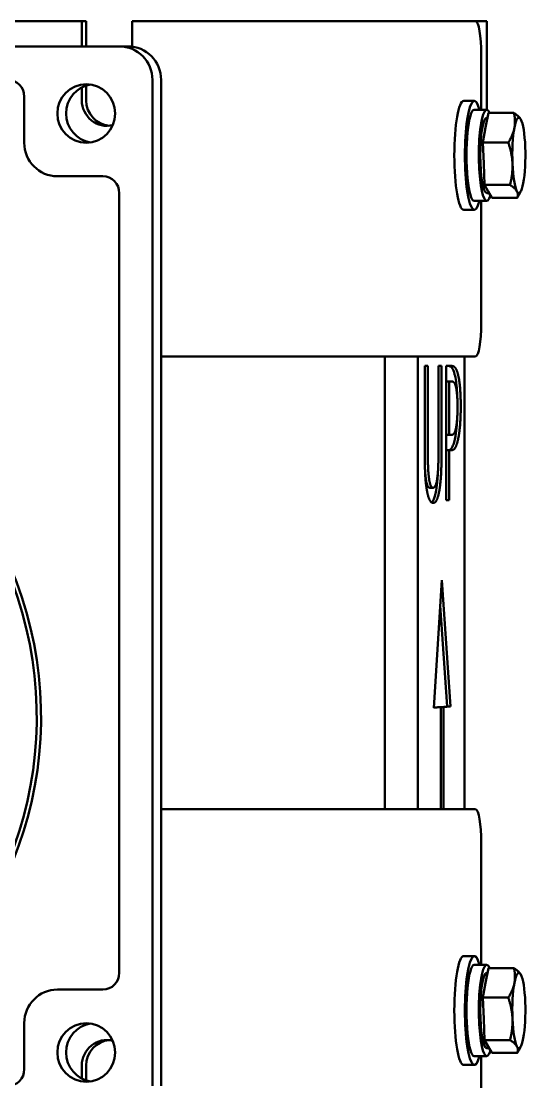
# Model space of a CAD drawing. Header units: inches. Extents: x 15 to 402, y 6 to 258.
# Drawn here: x 314.66 to 318.42, y 107.21 to 115.11 of the extents above; entities that cross this region are included whole.
import ezdxf

# ---------------------------------------------------------------- set-up
doc = ezdxf.new("R2010")
doc.units = ezdxf.units.IN
doc.header["$LTSCALE"] = 12
doc.header["$MEASUREMENT"] = 0
doc.layers.add('Visible (ANSI)', color=7, linetype='Continuous', lineweight=50)

msp = doc.modelspace()

# ---------------------------------------------------------------- linework, layer by layer
at = {"layer": 'Visible (ANSI)'}
for p, q in [((315.10992, 115.11465), (302.50438, 115.11465)), ((315.10992, 114.92715), (315.10992, 115.11465)), ((315.10992, 115.11465), (315.14248, 115.11465)), ((315.14248, 115.11465), (315.14248, 114.92715)), ((315.48414, 115.11465), (315.48414, 114.92532)), ((316.94496, 115.11465), (315.48414, 115.11465)), ((316.94496, 115.11465), (317.45179, 115.11465)), ((318.04251, 115.11465), (317.45179, 115.11465)), ((318.12646, 115.11465), (318.04251, 115.11465)), ((318.12646, 114.45465), (318.12646, 115.11465)), ((302.09443, 114.92715), (315.38934, 114.92715)), ((315.45446, 114.92715), (315.38934, 114.92715)), ((318.08593, 114.45465), (318.08593, 114.86465)), ((315.63554, 114.67715), (315.63554, 107.17715)), ((315.70066, 114.67715), (315.70066, 107.17715)), ((315.10992, 114.52465), (315.10992, 114.62178)), ((315.14248, 114.63545), (315.14248, 114.52465)), ((314.68151, 114.55211), (314.68151, 114.2084)), ((317.95569, 114.52065), (318.03447, 114.52065)), ((318.12705, 114.45465), (318.03447, 114.45465)), ((318.11857, 114.32112), (318.13927, 114.43117)), ((318.13927, 114.43117), (318.32924, 114.43117)), ((318.13259, 114.39565), (318.12705, 114.39565)), ((318.38126, 114.38222), (318.38126, 114.38223)), ((318.09787, 114.21107), (318.11857, 114.32112)), ((318.10407, 114.05281), (318.09787, 114.21107)), ((318.09787, 114.21107), (318.28784, 114.21107)), ((318.11027, 113.89456), (318.10407, 114.05281)), ((314.92771, 113.9584), (315.2662, 113.9584)), ((318.11027, 113.89456), (318.30024, 113.89456)), ((318.13717, 113.84634), (318.11027, 113.89456)), ((315.3893, 113.8334), (315.3893, 108.0209)), ((318.12705, 113.77465), (318.03447, 113.77465)), ((318.08593, 112.86465), (318.08593, 113.77465)), ((318.14425, 113.83365), (318.12705, 113.83365)), ((318.16407, 113.79813), (318.13717, 113.84634)), ((318.16407, 113.79813), (318.35404, 113.79813)), ((318.38126, 113.84707), (318.36638, 113.81958)), ((317.95569, 113.70865), (318.03447, 113.70865)), ((315.70066, 112.61465), (316.94496, 112.61465)), ((317.45179, 112.61465), (316.94496, 112.61465)), ((317.3683, 109.23965), (317.3683, 112.61465)), ((317.45179, 112.61465), (318.04251, 112.61465)), ((317.6145, 112.61465), (317.6145, 109.23965)), ((317.96179, 109.23965), (317.96179, 112.61465)), ((317.66471, 111.92049), (317.66471, 112.54448)), ((317.66471, 112.54448), (317.68778, 112.54448)), ((317.68778, 112.54448), (317.68778, 111.92049)), ((317.76729, 111.91725), (317.76729, 112.54448)), ((317.76729, 112.54448), (317.79037, 112.54448)), ((317.79037, 112.54448), (317.79037, 111.92049)), ((317.82344, 111.54448), (317.82344, 112.54448)), ((317.82344, 112.54448), (317.86706, 112.54448)), ((317.84652, 112.42941), (317.82344, 112.42941)), ((317.84652, 112.42941), (317.84652, 112.0307)), ((317.86565, 112.42941), (317.84652, 112.42941)), ((317.84652, 112.0307), (317.82344, 112.0307)), ((317.84652, 112.0307), (317.86228, 112.0307)), ((317.84652, 111.91725), (317.82344, 111.91725)), ((317.86608, 111.91725), (317.84652, 111.91725)), ((317.84652, 111.91725), (317.84652, 111.54448)), ((317.72747, 111.63686), (317.70285, 111.63686)), ((317.84652, 111.54448), (317.82344, 111.54448)), ((317.73268, 109.99511), (317.79177, 110.94731)), ((317.79177, 110.94731), (317.85593, 110.00638)), ((317.78004, 110.75827), (317.83131, 110.00638)), ((317.78411, 110.00061), (317.73268, 109.99511)), ((317.75949, 110.00061), (317.73285, 109.99776)), ((317.78411, 110.00061), (317.75949, 110.00061)), ((317.83131, 110.00638), (317.77916, 110.00219)), ((317.77916, 110.00219), (317.77917, 110.00061)), ((317.80378, 110.00219), (317.77916, 110.00219)), ((317.78588, 109.23965), (317.78411, 110.00061)), ((317.85593, 110.00638), (317.80378, 110.00219)), ((317.80378, 110.00219), (317.80579, 109.23965)), ((317.85593, 110.00638), (317.83131, 110.00638)), ((316.94496, 109.23965), (315.70066, 109.23965)), ((316.94496, 109.23965), (317.45179, 109.23965)), ((318.04251, 109.23965), (317.45179, 109.23965)), ((318.08593, 108.07965), (318.08593, 108.98965)), ((317.95569, 108.14565), (318.03447, 108.14565)), ((318.12705, 108.07965), (318.03447, 108.07965)), ((318.11857, 107.94612), (318.13927, 108.05617)), ((318.13259, 108.02065), (318.12705, 108.02065)), ((318.13927, 108.05617), (318.32924, 108.05617)), ((318.38126, 108.00722), (318.38126, 108.00723)), ((318.09787, 107.83607), (318.11857, 107.94612)), ((315.2662, 107.8959), (314.92771, 107.8959)), ((318.10407, 107.67781), (318.09787, 107.83607)), ((318.09787, 107.83607), (318.28784, 107.83607)), ((314.68151, 107.6459), (314.68151, 107.30218)), ((318.11027, 107.51956), (318.10407, 107.67781)), ((318.11027, 107.51956), (318.30024, 107.51956)), ((318.13717, 107.47134), (318.11027, 107.51956)), ((318.14425, 107.45865), (318.12705, 107.45865)), ((318.16407, 107.42313), (318.13717, 107.47134)), ((318.38126, 107.47207), (318.36638, 107.44458)), ((318.12705, 107.39965), (318.03447, 107.39965)), ((318.08593, 106.98965), (318.08593, 107.39965)), ((318.16407, 107.42313), (318.35404, 107.42313)), ((315.10992, 107.23252), (315.10992, 107.32965)), ((315.14248, 107.32965), (315.14248, 107.21885)), ((317.95569, 107.33365), (318.03447, 107.33365))]:
    msp.add_line(p, q, dxfattribs=at)
for centre, major_axis, ratio, start_param, end_param in [((318.04251, 114.86465), (0, 0.25), 0.1736482, 4.712389, 6.2831853), ((315.38934, 114.67715), (0, 0.25), 0.9848078, 4.712389, 6.2831853), ((315.45446, 114.67715), (0, 0.25), 0.9848078, 4.712389, 6.2831853), ((314.55841, 114.55211), (0, 0.125), 0.9848078, 4.712389, 6.2831853), ((315.20825, 114.42715), (0, 0.21875), 0.9848078, 0.1517188, 2.9898739), ((318.03447, 114.11465), (0, -0.406), 0.1736482, 2.5633756, 6.8614023), ((315.29703, 114.52465), (0, -0.19), 0.9848078, 4.712389, 6.5186498), ((315.32959, 114.52465), (0, -0.19), 0.9848078, 4.712389, 6.1960717), ((317.95569, 114.11465), (0, -0.406), 0.1736482, 3.1415927, 6.2831853), ((318.12705, 114.11465), (0, -0.34), 0.1736482, 2.7677579, 6.773307), ((318.03447, 114.11465), (0, 0.34), 0.1736482, 0, 3.1415927), ((318.36636, 114.11465), (0, 0.281), 0.1736482, 5.9814541, 7.0286516), ((318.12705, 114.11465), (0, -0.281), 0.1736482, 3.1415927, 6.2831853), ((318.36636, 114.11465), (0, 0.281), 0.1736482, 4.9342565, 5.9814541), ((318.36636, 114.11465), (0, -0.281), 0.1736482, 3.887059, 4.9342565), ((314.92771, 114.2084), (0, -0.25), 0.9848078, 4.712389, 6.2831853), ((318.36636, 114.11465), (0, 0.281), 0.1736482, 3.887059, 4.9342565), ((318.36636, 114.11465), (0, -0.281), 0.1736482, 4.9342565, 5.9814541), ((315.2662, 113.8334), (0, 0.125), 0.9848078, 4.712389, 6.2831853), ((318.36636, 114.11465), (0, -0.281), 0.1736482, 5.9814541, 7.0286516), ((318.04251, 112.86465), (0, -0.25), 0.1736482, 0, 1.5707963), ((312.00403, 109.92711), (0, 2.8125), 0.9848078, 3.6175293, 8.9488413), ((312.03659, 109.92711), (0, 2.8125), 0.9848078, 3.6175293, 6.2831853), ((318.04251, 108.98965), (0, 0.25), 0.1736482, 4.712389, 6.2831853), ((318.03447, 107.73965), (0, -0.406), 0.1736482, 2.5633756, 6.8614023), ((317.95569, 107.73965), (0, -0.406), 0.1736482, 3.1415927, 6.2831853), ((318.12705, 107.73965), (0, -0.34), 0.1736482, 2.7677579, 6.773307), ((315.2662, 108.0209), (0, -0.125), 0.9848078, 0, 1.5707963), ((318.03447, 107.73965), (0, 0.34), 0.1736482, 0, 3.1415927), ((318.12705, 107.73965), (0, -0.281), 0.1736482, 3.1415927, 6.2831853), ((318.36636, 107.73965), (0, 0.281), 0.1736482, 5.9814541, 7.0286516), ((318.36636, 107.73965), (0, 0.281), 0.1736482, 4.9342565, 5.9814541), ((318.36636, 107.73965), (0, -0.281), 0.1736482, 3.887059, 4.9342565), ((314.92771, 107.6459), (0, 0.25), 0.9848078, 0, 1.5707963), ((318.36636, 107.73965), (0, 0.281), 0.1736482, 3.887059, 4.9342565), ((315.20825, 107.42715), (0, 0.21875), 0.9848078, 0.1517188, 2.9898739), ((318.36636, 107.73965), (0, -0.281), 0.1736482, 4.9342565, 5.9814541), ((315.29703, 107.32965), (0, 0.19), 0.9848078, 6.0477208, 7.8539816), ((318.36636, 107.73965), (0, -0.281), 0.1736482, 5.9814541, 7.0286516), ((315.32959, 107.32965), (0, 0.19), 0.9848078, 0.0871136, 1.5707963), ((314.55841, 107.30218), (0, -0.125), 0.9848078, 0, 1.5707963)]:
    msp.add_ellipse(centre, major_axis=major_axis, ratio=ratio, start_param=start_param, end_param=end_param, dxfattribs=at)
for centre in [(315.14314, 114.42715), (315.14314, 107.42715)]:
    msp.add_ellipse(centre, major_axis=(0, 0.21875), ratio=0.9848078, dxfattribs=at)
for points, weights in [([(318.32924, 114.43117), (318.36837, 114.40533), (318.38086, 114.38295)], [1, 1.0379548493, 1]), ([(318.33326, 114.32112), (318.34287, 114.37219), (318.32924, 114.43117)], [1, 1.0379548493, 1]), ([(318.28784, 114.21107), (318.32365, 114.27005), (318.33326, 114.32112)], [1, 1.0379548493, 1]), ([(318.31876, 114.05281), (318.31588, 114.12626), (318.28784, 114.21107)], [1, 1.0379548493, 1]), ([(318.30024, 113.89456), (318.32164, 113.97937), (318.31876, 114.05281)], [1, 1.0379548493, 1]), ([(318.35186, 113.84634), (318.33937, 113.86872), (318.30024, 113.89456)], [1, 1.0379548493, 1]), ([(318.35404, 113.79813), (318.36434, 113.82397), (318.35186, 113.84634)], [1, 1.0379548493, 1]), ([(318.36638, 113.81958), (318.3607, 113.8091), (318.35404, 113.79813)], [1.01122759825, 1.00685011058, 1]), ([(318.32924, 108.05617), (318.36837, 108.03033), (318.38086, 108.00795)], [1, 1.0379548493, 1]), ([(318.33326, 107.94612), (318.34287, 107.99719), (318.32924, 108.05617)], [1, 1.0379548493, 1]), ([(318.28784, 107.83607), (318.32365, 107.89505), (318.33326, 107.94612)], [1, 1.0379548493, 1]), ([(318.31876, 107.67781), (318.31588, 107.75126), (318.28784, 107.83607)], [1, 1.0379548493, 1]), ([(318.30024, 107.51956), (318.32164, 107.60437), (318.31876, 107.67781)], [1, 1.0379548493, 1]), ([(318.35186, 107.47134), (318.33937, 107.49372), (318.30024, 107.51956)], [1, 1.0379548493, 1]), ([(318.35404, 107.42313), (318.36434, 107.44897), (318.35186, 107.47134)], [1, 1.0379548493, 1]), ([(318.36638, 107.44458), (318.3607, 107.4341), (318.35404, 107.42313)], [1.01122759825, 1.00685011058, 1])]:
    msp.add_rational_spline(points, weights, degree=2, dxfattribs=at)
for points, knots in [([(317.84244, 112.54448), (317.84945, 112.54448), (317.86014, 112.54225), (317.87618, 112.51931), (317.88235, 112.50428), (317.88789, 112.48208)], [-0.72550663, -0.72550663, -0.72550663, -0.72550663, -0.2963665, -0.2963665, 0, 0, 0, 0]), ([(317.88789, 112.48208), (317.8917, 112.46715), (317.89509, 112.44956), (317.90033, 112.41274), (317.90303, 112.39018), (317.90642, 112.34126), (317.90733, 112.32054), (317.90788, 112.29945)], [-0.84447707, -0.84447707, -0.84447707, -0.84447707, -0.54452972, -0.54452972, -0.30582376, -0.30582376, -0.1435554, -0.1435554, -0.1435554, -0.1435554]), ([(317.90625, 112.14795), (317.90536, 112.13043), (317.90437, 112.1165), (317.9011, 112.07444), (317.89774, 112.04561), (317.89338, 112.02098)], [-0.35117833, -0.35117833, -0.35117833, -0.35117833, -0.26809788, -0.26809788, 0, 0, 0, 0]), ([(317.89338, 112.02098), (317.89039, 112.00403), (317.88713, 111.98905), (317.87999, 111.96297), (317.87619, 111.95221), (317.86784, 111.93415), (317.85864, 111.91725), (317.84146, 111.91725)], [-2.1219904, -2.1219904, -2.1219904, -2.1219904, -1.4428428, -1.4428428, -0.7540996, -0.7540996, 0, 0, 0, 0]), ([(317.67062, 111.71871), (317.67225, 111.70454), (317.67419, 111.69206), (317.67932, 111.66814), (317.68214, 111.66013), (317.69005, 111.64144), (317.69658, 111.63686), (317.70285, 111.63686)], [-0.4545312, -0.4545312, -0.4545312, -0.4545312, -0.37440362, -0.37440362, -0.27515015, -0.27515015, 0, 0, 0, 0]), ([(317.76205, 111.74074), (317.76113, 111.72251), (317.76026, 111.71019), (317.7572, 111.66986), (317.75369, 111.64076), (317.74914, 111.61579)], [-0.33526958, -0.33526958, -0.33526958, -0.33526958, -0.2755782, -0.2755782, 0, 0, 0, 0]), ([(317.74914, 111.61579), (317.74641, 111.6003), (317.74342, 111.58661), (317.73692, 111.56311), (317.73348, 111.55357), (317.72689, 111.53995), (317.72227, 111.53205), (317.7154, 111.52738)], [-1.6218142, -1.6218142, -1.6218142, -1.6218142, -1.1229526, -1.1229526, -0.6236798, -0.6236798, -0.2126369, -0.2126369, -0.2126369, -0.2126369])]:
    msp.add_open_spline(points, degree=3, knots=knots, dxfattribs=at)
for points, degree in [([(317.86706, 112.54448), (317.88254, 112.54448), (317.90421, 112.51531), (317.91251, 112.48208)], 2), ([(317.89661, 112.39132), (317.89112, 112.41239), (317.87649, 112.42941), (317.86565, 112.42941)], 2), ([(317.91251, 112.48208), (317.92222, 112.44399), (317.9332, 112.32649), (317.9332, 112.24302)], 2), ([(317.90914, 112.23897), (317.90914, 112.29083), (317.90294, 112.36701), (317.89661, 112.39132)], 2), ([(317.89929, 112.09067), (317.90449, 112.12065), (317.90914, 112.19116), (317.90914, 112.23897)], 2), ([(317.9332, 112.24302), (317.9332, 112.17819), (317.92518, 112.0615), (317.918, 112.02098)], 2), ([(317.86228, 112.0307), (317.87635, 112.0307), (317.89366, 112.05663), (317.89929, 112.09067)], 2), ([(317.918, 112.02098), (317.909, 111.96992), (317.88465, 111.91725), (317.86608, 111.91725)], 2), ([(317.68131, 111.61579), (317.67216, 111.66766), (317.66471, 111.81352), (317.66471, 111.92049)], 2), ([(317.68778, 111.92049), (317.68778, 111.8508), (317.69088, 111.7568), (317.69524, 111.71871)], 2), ([(317.75983, 111.71871), (317.76419, 111.7568), (317.76729, 111.84999), (317.76729, 111.91725)], 2), ([(317.79037, 111.92049), (317.79037, 111.81595), (317.78305, 111.66685), (317.77376, 111.61579)], 2), ([(317.66847, 111.73999), (317.66911, 111.73272), (317.66983, 111.72562), (317.67062, 111.71871)], 3), ([(317.69524, 111.71871), (317.69989, 111.67819), (317.71593, 111.63686), (317.72747, 111.63686)], 2), ([(317.72747, 111.63686), (317.7383, 111.63686), (317.75519, 111.67819), (317.75983, 111.71871)], 2), ([(317.72747, 111.52341), (317.71213, 111.52341), (317.68933, 111.5696), (317.68131, 111.61579)], 2), ([(317.77376, 111.61579), (317.76546, 111.56879), (317.74351, 111.52341), (317.72747, 111.52341)], 2)]:
    msp.add_open_spline(points, degree=degree, dxfattribs=at)

doc.saveas('drawing.dxf')
